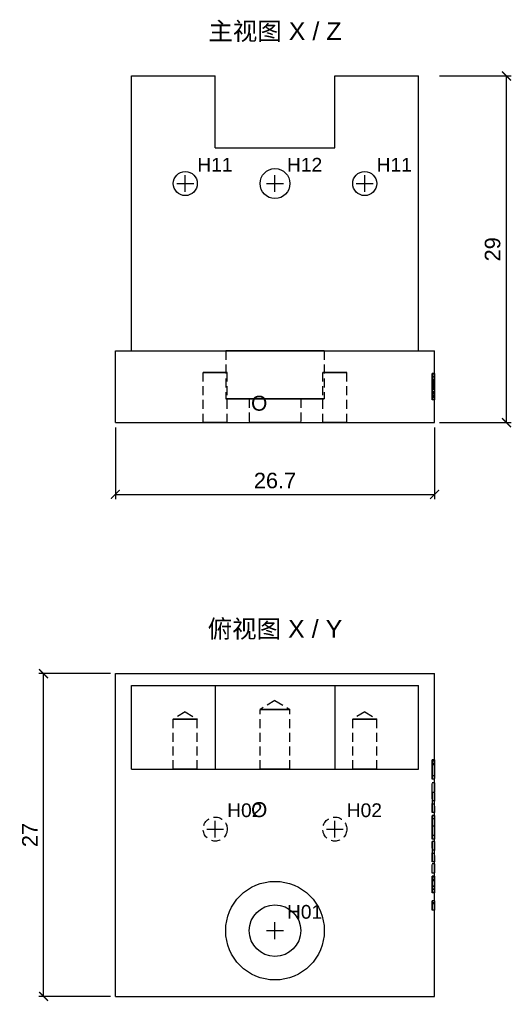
# Model space of a CAD drawing. Header units: millimetres. Extents: x 10 to 336, y 32 to 137.
# Drawn here: x 59.1 to 100.3, y 32.1 to 114.2 of the extents above; entities that cross this region are included whole.
import ezdxf
from ezdxf.enums import TextEntityAlignment as Align

# ---------------------------------------------------------------- set-up
doc = ezdxf.new("R2010")
doc.units = ezdxf.units.MM
doc.linetypes.add('WP_HIDDEN', pattern=[2.3, 1.5, -0.8])
for name, color, linetype, lineweight in [('ANNOTATIONS', 7, 'CONTINUOUS', 18), ('DIMENSIONS', 7, 'CONTINUOUS', 18), ('HIDDEN', 7, 'WP_HIDDEN', 13), ('VISIBLE', 7, 'CONTINUOUS', 25)]:
    doc.layers.add(name, color=color, linetype=linetype, lineweight=lineweight)
doc.styles.add('CJK', font='Arial Unicode.ttf')
doc.styles.add('OpenSansCondensed-Light', font='OpenSansCondensed-Light.ttf')
doc.dimstyles.new('EZDXF', dxfattribs={"dimtxt": 0.25, "dimasz": 0.175, "dimexe": 0.375, "dimexo": 0.125, "dimgap": 0.1, "dimtad": 1, "dimlfac": 100, "dimzin": 12, "dimdsep": 46, "dimtxsty": 'OpenSansCondensed-Light', "dimblk": 'ARCHTICK', "dimcen": 2.5, "dimazin": 3, "dimtfac": 0.5, "dimtmove": 2, "dimatfit": 3})

# ---------------------------------------------------------------- blocks, each defined once
blk = doc.blocks.new('_ARCHTICK')
at = {"color": 0, "linetype": 'BYBLOCK', "const_width": 0.15}
blk.add_lwpolyline([(-0.5, -0.5), (0.5, 0.5)], dxfattribs=at)

msp = doc.modelspace()

# ---------------------------------------------------------------- linework, layer by layer
at = {"layer": 'ANNOTATIONS'}
for p, q in [((73, 99.8), (73, 101.2)), ((80.5, 99.8), (80.5, 101.2)), ((88, 99.8), (88, 101.2)), ((72.3, 100.5), (73.7, 100.5)), ((79.8, 100.5), (81.2, 100.5)), ((87.3, 100.5), (88.7, 100.5)), ((75.5, 45.8), (75.5, 47.2)), ((85.5, 45.8), (85.5, 47.2)), ((74.8, 46.5), (76.2, 46.5)), ((84.8, 46.5), (86.2, 46.5)), ((80.5, 37.3), (80.5, 38.7)), ((79.8, 38), (81.2, 38))]:
    msp.add_line(p, q, dxfattribs=at)
at = {"layer": 'HIDDEN', "ltscale": 0.5}
for p, q in [((68.5, 86.5), (92.5, 86.5)), ((76.375, 86.5), (76.375, 82.5)), ((84.625, 86.5), (84.625, 82.5)), ((74.495, 80.5), (74.495, 84.7)), ((76.505, 80.5), (76.505, 84.7)), ((84.495, 80.5), (84.495, 84.7)), ((86.505, 80.5), (86.505, 84.7)), ((93.85, 84.6), (93.65, 84.6)), ((93.85, 84.57245), (93.65, 84.57245)), ((93.65, 84.57245), (93.65, 82.43771)), ((93.85, 84.56374), (93.65, 84.56374)), ((93.65, 82.43771), (93.65, 84.56374)), ((93.65, 84.56374), (93.65, 84.31285)), ((93.85, 84.35926), (93.65, 84.35926)), ((93.85, 84.35781), (93.65, 84.35781)), ((93.85, 84.31285), (93.65, 84.31285)), ((93.65, 82.43771), (93.65, 84.31285)), ((93.65, 84.31285), (93.65, 83.6704)), ((93.65, 82.43771), (93.65, 84.10112)), ((93.85, 84.10112), (93.65, 84.10112)), ((93.85, 84.03876), (93.65, 84.03876)), ((93.65, 83.78642), (93.65, 84.03876)), ((93.85, 84.02136), (93.65, 84.02136)), ((93.65, 83.97495), (93.65, 84.02136)), ((93.85, 83.97495), (93.65, 83.97495)), ((93.85, 83.96915), (93.65, 83.96915)), ((93.65, 83.96915), (93.65, 83.89954)), ((93.85, 83.89954), (93.65, 83.89954)), ((93.85, 83.78642), (93.65, 83.78642)), ((93.85, 82.43771), (93.85, 84.57245)), ((93.85, 84.56374), (93.85, 82.43771)), ((93.85, 84.56374), (93.85, 84.31285)), ((93.85, 82.43771), (93.85, 84.31285)), ((93.85, 83.6704), (93.85, 84.31285)), ((93.85, 84.10112), (93.85, 82.43771)), ((93.85, 84.03876), (93.85, 83.78642)), ((93.85, 84.02136), (93.85, 83.97495)), ((93.85, 83.89954), (93.85, 83.96915)), ((93.85, 83.6733), (93.65, 83.6733)), ((93.65, 83.44417), (93.65, 83.6733)), ((93.85, 83.6704), (93.65, 83.6704)), ((93.85, 83.58919), (93.65, 83.58919)), ((93.85, 83.56889), (93.65, 83.56889)), ((93.65, 83.52103), (93.65, 83.52248)), ((93.85, 83.52248), (93.65, 83.52248)), ((93.65, 83.52248), (93.65, 82.73355)), ((93.85, 83.52103), (93.65, 83.52103)), ((93.65, 83.27159), (93.65, 83.52103)), ((93.85, 83.47317), (93.65, 83.47317)), ((93.85, 83.44417), (93.65, 83.44417)), ((93.65, 83.41951), (93.65, 82.6886)), ((93.85, 83.41951), (93.65, 83.41951)), ((93.85, 83.3383), (93.65, 83.3383)), ((93.65, 83.07581), (93.65, 83.3383)), ((93.85, 83.27159), (93.65, 83.27159)), ((93.65, 82.87568), (93.65, 83.27159)), ((93.85, 83.07581), (93.65, 83.07581)), ((93.85, 83.03375), (93.65, 83.03375)), ((93.65, 82.99895), (93.65, 83.03375)), ((93.85, 82.99895), (93.65, 82.99895)), ((93.85, 83.6733), (93.85, 83.44417)), ((93.85, 83.52248), (93.85, 83.52103)), ((93.85, 82.73355), (93.85, 83.52248)), ((93.85, 83.52103), (93.85, 83.27159)), ((93.85, 82.6886), (93.85, 83.41951)), ((93.85, 83.07581), (93.85, 83.3383)), ((93.85, 83.27159), (93.85, 82.87568)), ((93.85, 83.03375), (93.85, 82.99895)), ((78.35, 82.5), (78.35, 80.5)), ((82.65, 82.5), (82.65, 80.5)), ((93.85, 82.87568), (93.65, 82.87568)), ((93.85, 82.73355), (93.65, 82.73355)), ((93.85, 82.6886), (93.65, 82.6886)), ((93.85, 82.65524), (93.65, 82.65524)), ((93.85, 82.61608), (93.65, 82.61608)), ((93.85, 82.43771), (93.65, 82.43771)), ((93.85, 82.40145), (93.65, 82.40145)), ((93.85, 82.4), (93.65, 82.4)), ((68.5, 58.5), (92.5, 58.5)), ((80.5, 57.25108), (79.25, 56.5)), ((80.5, 57.25108), (81.75, 56.5)), ((73, 56.30386), (71.995, 55.7)), ((73, 56.30386), (74.005, 55.7)), ((79.25, 51.5), (79.25, 56.5)), ((81.75, 51.5), (81.75, 56.5)), ((88, 56.30386), (86.995, 55.7)), ((88, 56.30386), (89.005, 55.7)), ((71.995, 51.5), (71.995, 55.7)), ((74.005, 51.5), (74.005, 55.7)), ((86.995, 51.5), (86.995, 55.7)), ((89.005, 51.5), (89.005, 55.7)), ((93.85, 52.27805), (93.65, 52.27805)), ((93.85, 52.17508), (93.65, 52.17508)), ((93.85, 51.98655), (93.65, 51.98655)), ((93.85, 51.89809), (93.65, 51.89809)), ((93.85, 51.87779), (93.65, 51.87779)), ((68.5, 51.5), (92.5, 51.5)), ((93.65, 51.48332), (93.65, 50.67264)), ((93.65, 50.95399), (93.65, 51.48332)), ((93.65, 50.67264), (93.65, 51.47027)), ((93.65, 51.44562), (93.65, 50.95399)), ((93.65, 50.95399), (93.65, 51.41371)), ((93.65, 51.37891), (93.65, 50.95399)), ((93.85, 50.95399), (93.65, 50.95399)), ((93.85, 50.67264), (93.85, 51.48332)), ((93.85, 51.48332), (93.85, 50.95399)), ((93.85, 51.47027), (93.85, 50.67264)), ((93.85, 50.95399), (93.85, 51.44562)), ((93.85, 51.41371), (93.85, 50.95399)), ((93.85, 50.95399), (93.85, 51.37891)), ((93.85, 50.67264), (93.65, 50.67264)), ((93.65, 49.56032), (93.65, 50.36229)), ((93.85, 50.36229), (93.65, 50.36229)), ((93.85, 50.36229), (93.85, 49.56032)), ((93.85, 49.57047), (93.65, 49.57047)), ((93.65, 49.57047), (93.65, 48.86711)), ((93.65, 47.8853), (93.65, 49.57047)), ((93.85, 49.56032), (93.65, 49.56032)), ((93.85, 49.57047), (93.85, 47.8853)), ((93.85, 48.86711), (93.85, 49.57047)), ((93.85, 48.86711), (93.65, 48.86711)), ((93.65, 48.86711), (93.65, 48.58576)), ((93.85, 48.58576), (93.65, 48.58576)), ((93.65, 48.58576), (93.65, 47.8853)), ((93.85, 48.58576), (93.85, 48.86711)), ((93.85, 47.8853), (93.85, 48.58576)), ((93.85, 47.8853), (93.65, 47.8853)), ((93.65, 46.72947), (93.65, 47.63006)), ((93.85, 47.63006), (93.65, 47.63006)), ((93.85, 47.59815), (93.65, 47.59815)), ((93.65, 47.59815), (93.65, 47.34436)), ((93.85, 47.35452), (93.65, 47.35452)), ((93.65, 47.35452), (93.65, 46.72947)), ((93.85, 47.34436), (93.65, 47.34436)), ((93.85, 47.63006), (93.85, 46.72947)), ((93.85, 47.34436), (93.85, 47.59815)), ((93.85, 46.72947), (93.85, 47.35452)), ((93.85, 46.72947), (93.65, 46.72947)), ((93.85, 45.95359), (93.65, 45.95359)), ((93.85, 45.66355), (93.65, 45.66355)), ((93.85, 45.44601), (93.65, 45.44601)), ((93.65, 45.44601), (93.65, 44.74265)), ((93.65, 43.76084), (93.65, 45.44601)), ((93.85, 45.44601), (93.85, 43.76084)), ((93.85, 44.74265), (93.85, 45.44601)), ((93.85, 44.74265), (93.65, 44.74265)), ((93.65, 44.74265), (93.65, 44.46131)), ((93.85, 44.46131), (93.65, 44.46131)), ((93.65, 44.46131), (93.65, 43.76084)), ((93.85, 44.46131), (93.85, 44.74265)), ((93.85, 43.76084), (93.85, 44.46131)), ((93.85, 43.76084), (93.65, 43.76084)), ((93.65, 42.79644), (93.65, 43.59842)), ((93.85, 43.59842), (93.65, 43.59842)), ((93.85, 43.59842), (93.85, 42.79644)), ((93.85, 42.79644), (93.65, 42.79644)), ((93.85, 42.5673), (93.65, 42.5673)), ((93.85, 42.46289), (93.65, 42.46289)), ((93.85, 42.29031), (93.65, 42.29031)), ((93.85, 42.19459), (93.65, 42.19459)), ((93.85, 42.16994), (93.65, 42.16994)), ((93.85, 41.71892), (93.65, 41.71892)), ((93.65, 41.68991), (93.65, 41.71892)), ((93.85, 41.68991), (93.65, 41.68991)), ((93.85, 41.46223), (93.65, 41.46223)), ((93.65, 41.46223), (93.65, 41.20119)), ((93.85, 41.43612), (93.65, 41.43612)), ((93.65, 41.17508), (93.65, 41.43612)), ((93.85, 41.20119), (93.65, 41.20119)), ((93.85, 41.17508), (93.65, 41.17508)), ((93.85, 41.71892), (93.85, 41.68991)), ((93.85, 41.20119), (93.85, 41.46223)), ((93.85, 41.43612), (93.85, 41.17508)), ((93.85, 40.50508), (93.65, 40.50508)), ((93.65, 40.50508), (93.65, 40.24403)), ((93.65, 40.33685), (93.65, 40.50508)), ((93.85, 40.33685), (93.65, 40.33685)), ((93.85, 40.24403), (93.65, 40.24403)), ((93.85, 40.50508), (93.85, 40.33685)), ((93.85, 40.24403), (93.85, 40.50508)), ((93.85, 39.72195), (93.65, 39.72195))]:
    msp.add_line(p, q, dxfattribs=at)
for points in [[(80.5, 86.5), (80.03815, 86.5), (79.5821, 86.5), (79.1376, 86.5), (78.71023, 86.5), (78.30537, 86.5), (77.9281, 86.5), (77.58318, 86.5), (77.27495, 86.5), (77.00726, 86.5), (76.7835, 86.5), (76.60648, 86.5), (76.47842, 86.5), (76.40094, 86.5), (76.375, 86.5)], [(76.375, 86.5), (76.47842, 86.5), (76.7835, 86.5), (77.27495, 86.5), (77.9281, 86.5), (78.71023, 86.5), (79.5821, 86.5), (80.5, 86.5), (81.4179, 86.5), (82.28977, 86.5), (83.0719, 86.5), (83.72505, 86.5), (84.2165, 86.5), (84.52158, 86.5), (84.625, 86.5)], [(84.625, 86.5), (84.59906, 86.5), (84.52158, 86.5), (84.39352, 86.5), (84.2165, 86.5), (83.99274, 86.5), (83.72505, 86.5), (83.41682, 86.5), (83.0719, 86.5), (82.69463, 86.5), (82.28977, 86.5), (81.8624, 86.5), (81.4179, 86.5), (80.96185, 86.5), (80.5, 86.5)], [(75.5, 84.7), (75.38748, 84.7), (75.27637, 84.7), (75.16807, 84.7), (75.06395, 84.7), (74.96531, 84.7), (74.87339, 84.7), (74.78936, 84.7), (74.71426, 84.7), (74.64904, 84.7), (74.59453, 84.7), (74.5514, 84.7), (74.5202, 84.7), (74.50132, 84.7), (74.495, 84.7)], [(74.495, 84.7), (74.5202, 84.7), (74.59453, 84.7), (74.71426, 84.7), (74.87339, 84.7), (75.06395, 84.7), (75.27637, 84.7), (75.5, 84.7), (75.72363, 84.7), (75.93605, 84.7), (76.12661, 84.7), (76.28574, 84.7), (76.40547, 84.7), (76.4798, 84.7), (76.505, 84.7)], [(76.505, 84.7), (76.49868, 84.7), (76.4798, 84.7), (76.4486, 84.7), (76.40547, 84.7), (76.35096, 84.7), (76.28574, 84.7), (76.21064, 84.7), (76.12661, 84.7), (76.03469, 84.7), (75.93605, 84.7), (75.83193, 84.7), (75.72363, 84.7), (75.61252, 84.7), (75.5, 84.7)], [(85.5, 84.7), (85.38748, 84.7), (85.27637, 84.7), (85.16807, 84.7), (85.06395, 84.7), (84.96531, 84.7), (84.87339, 84.7), (84.78936, 84.7), (84.71426, 84.7), (84.64904, 84.7), (84.59453, 84.7), (84.5514, 84.7), (84.5202, 84.7), (84.50132, 84.7), (84.495, 84.7)], [(84.495, 84.7), (84.5202, 84.7), (84.59453, 84.7), (84.71426, 84.7), (84.87339, 84.7), (85.06395, 84.7), (85.27637, 84.7), (85.5, 84.7), (85.72363, 84.7), (85.93605, 84.7), (86.12661, 84.7), (86.28574, 84.7), (86.40547, 84.7), (86.4798, 84.7), (86.505, 84.7)], [(86.505, 84.7), (86.49868, 84.7), (86.4798, 84.7), (86.4486, 84.7), (86.40547, 84.7), (86.35096, 84.7), (86.28574, 84.7), (86.21064, 84.7), (86.12661, 84.7), (86.03469, 84.7), (85.93605, 84.7), (85.83193, 84.7), (85.72363, 84.7), (85.61252, 84.7), (85.5, 84.7)], [(93.65, 84.6), (93.65, 84.58133), (93.65, 84.52531)], [(93.65, 84.46948), (93.65, 84.52658), (93.65, 84.56737), (93.65, 84.59184), (93.65, 84.6)], [(93.85, 84.6), (93.85, 84.59209), (93.85, 84.56796), (93.85, 84.52716), (93.85, 84.46948)], [(93.85, 84.52531), (93.85, 84.58153), (93.85, 84.6)], [(93.65, 84.57245), (93.65, 84.55377), (93.65, 84.49776)], [(93.65, 84.42815), (93.65, 84.49128), (93.65, 84.53637), (93.65, 84.56343), (93.65, 84.57245)], [(93.65, 84.2882), (93.65, 84.57245)], [(93.65, 84.56374), (93.65, 84.54761), (93.65, 84.49921)], [(93.65, 84.52531), (93.65, 84.43594), (93.65, 84.31721)], [(93.65, 84.49921), (93.65, 84.41727), (93.65, 84.30053)], [(93.65, 84.49776), (93.65, 84.40948), (93.65, 84.294)], [(93.65, 84.06994), (93.65, 84.19579), (93.65, 84.30433), (93.65, 84.39556), (93.65, 84.46948)], [(93.65, 84.02136), (93.65, 84.14522), (93.65, 84.2543), (93.65, 84.34861), (93.65, 84.42815)], [(93.65, 84.35926), (93.65, 84.34458), (93.65, 84.30053)], [(93.65, 84.30343), (93.65, 84.3453), (93.65, 84.35926)], [(93.65, 84.35781), (93.65, 84.35183), (93.65, 84.33388), (93.65, 84.30397), (93.65, 84.2621)], [(93.65, 84.26355), (93.65, 84.30479), (93.65, 84.33425), (93.65, 84.35192), (93.65, 84.35781)], [(93.65, 84.31721), (93.65, 84.24542), (93.65, 84.16348), (93.65, 84.07139), (93.65, 83.96915)], [(93.65, 84.28312), (93.65, 84.30542), (93.65, 84.31285)], [(93.65, 84.15478), (93.65, 84.23835), (93.65, 84.30343)], [(93.65, 84.30053), (93.65, 84.01991)], [(93.65, 84.30053), (93.65, 84.23255), (93.65, 84.14608)], [(93.65, 84.294), (93.65, 84.01991)], [(93.65, 84.03876), (93.65, 84.1526), (93.65, 84.2882)], [(93.65, 84.17291), (93.65, 84.24071), (93.65, 84.28312)], [(93.65, 84.02571), (93.65, 84.15695), (93.65, 84.26355)], [(93.65, 84.2621), (93.65, 84.20826), (93.65, 84.14245), (93.65, 84.06468), (93.65, 83.97495)], [(93.65, 83.98655), (93.65, 84.08607), (93.65, 84.17291)], [(93.65, 83.89954), (93.65, 84.04456), (93.65, 84.15478)], [(93.65, 84.14608), (93.65, 83.93579)], [(93.65, 84.10112), (93.65, 83.92129)], [(93.65, 83.49057), (93.65, 83.79059), (93.65, 84.06994)], [(93.65, 83.75742), (93.65, 83.80681), (93.65, 83.868), (93.65, 83.94096), (93.65, 84.02571)], [(93.65, 84.01991), (93.65, 83.76322)], [(93.65, 84.01991), (93.65, 83.8883), (93.65, 83.76902)], [(93.65, 83.80092), (93.65, 83.88431), (93.65, 83.98655)], [(93.65, 83.93579), (93.65, 83.73022), (93.65, 83.50798)], [(93.65, 83.92129), (93.65, 83.84262), (93.65, 83.78642)], [(93.65, 83.69506), (93.65, 83.73748), (93.65, 83.80092)], [(93.85, 84.57245), (93.85, 84.56363), (93.85, 84.53679), (93.85, 84.4916), (93.85, 84.42815)], [(93.85, 84.49776), (93.85, 84.55383), (93.85, 84.57245)], [(93.85, 84.57245), (93.85, 84.2882)], [(93.85, 84.49921), (93.85, 84.54807), (93.85, 84.56374)], [(93.85, 84.31721), (93.85, 84.43646), (93.85, 84.52531)], [(93.85, 84.30053), (93.85, 84.41731), (93.85, 84.49921)], [(93.85, 84.294), (93.85, 84.40968), (93.85, 84.49776)], [(93.85, 84.46948), (93.85, 84.39521), (93.85, 84.30335), (93.85, 84.19458), (93.85, 84.06994)], [(93.85, 84.42815), (93.85, 84.34771), (93.85, 84.2525), (93.85, 84.14335), (93.85, 84.02136)], [(93.85, 84.35926), (93.85, 84.34537), (93.85, 84.30343)], [(93.85, 84.30053), (93.85, 84.34476), (93.85, 84.35926)], [(93.85, 84.35781), (93.85, 84.35198), (93.85, 84.33436), (93.85, 84.30487), (93.85, 84.26355)], [(93.85, 84.2621), (93.85, 84.30402), (93.85, 84.33397), (93.85, 84.35188), (93.85, 84.35781)], [(93.85, 83.96915), (93.85, 84.16196), (93.85, 84.31721)], [(93.85, 84.31285), (93.85, 84.30571), (93.85, 84.28312)], [(93.85, 84.30343), (93.85, 84.23859), (93.85, 84.15478)], [(93.85, 84.01991), (93.85, 84.30053)], [(93.85, 84.14608), (93.85, 84.23279), (93.85, 84.30053)], [(93.85, 84.01991), (93.85, 84.294)], [(93.85, 84.2882), (93.85, 84.15208), (93.85, 84.03876)], [(93.85, 84.28312), (93.85, 84.24072), (93.85, 84.17291)], [(93.85, 84.26355), (93.85, 84.15683), (93.85, 84.02571)], [(93.85, 83.97495), (93.85, 84.06353), (93.85, 84.14128), (93.85, 84.20761), (93.85, 84.2621)], [(93.85, 84.17291), (93.85, 84.08598), (93.85, 83.98655)], [(93.85, 84.15478), (93.85, 84.04367), (93.85, 83.89954)], [(93.85, 83.93579), (93.85, 84.14608)], [(93.85, 83.92129), (93.85, 84.10112)], [(93.85, 84.06994), (93.85, 83.78983), (93.85, 83.49057)], [(93.85, 84.02571), (93.85, 83.9416), (93.85, 83.86845), (93.85, 83.80693), (93.85, 83.75742)], [(93.85, 83.76322), (93.85, 84.01991)], [(93.85, 83.76902), (93.85, 83.88834), (93.85, 84.01991)], [(93.85, 83.98655), (93.85, 83.88449), (93.85, 83.80092)], [(93.85, 83.50798), (93.85, 83.72954), (93.85, 83.93579)], [(93.85, 83.78642), (93.85, 83.84307), (93.85, 83.92129)], [(93.85, 83.80092), (93.85, 83.73737), (93.85, 83.69506)], [(93.65, 83.76902), (93.65, 83.6675), (93.65, 83.58919)], [(93.65, 83.76322), (93.65, 83.65445), (93.65, 83.56889)], [(93.65, 83.6704), (93.65, 83.67584), (93.65, 83.69216), (93.65, 83.71935), (93.65, 83.75742)], [(93.65, 83.6704), (93.65, 83.67657), (93.65, 83.69506)], [(93.65, 83.6733), (93.65, 83.6704)], [(93.65, 83.58919), (93.65, 83.56159), (93.65, 83.5223), (93.65, 83.47131), (93.65, 83.40864)], [(93.65, 83.56889), (93.65, 83.49239), (93.65, 83.37601)], [(93.65, 83.50798), (93.65, 83.37165), (93.65, 83.24693), (93.65, 83.13382), (93.65, 83.0323)], [(93.65, 82.92353), (93.65, 83.19219), (93.65, 83.49057)], [(93.65, 83.47317), (93.65, 83.46592), (93.65, 83.44417)], [(93.65, 83.35643), (93.65, 83.4075), (93.65, 83.44398), (93.65, 83.46587), (93.65, 83.47317)], [(93.65, 83.38398), (93.65, 83.41063), (93.65, 83.41951)], [(93.65, 83.40864), (93.65, 83.25437), (93.65, 83.06566)], [(93.65, 83.26071), (93.65, 83.3354), (93.65, 83.38398)], [(93.65, 83.37601), (93.65, 83.22736), (93.65, 83.05405)], [(93.65, 83.05985), (93.65, 83.22391), (93.65, 83.35643)], [(93.65, 83.05405), (93.65, 83.16518), (93.65, 83.26071)], [(93.65, 83.06566), (93.65, 82.93174), (93.65, 82.80842), (93.65, 82.69571), (93.65, 82.59361)], [(93.65, 82.7437), (93.65, 82.88655), (93.65, 83.05985)], [(93.65, 83.05405), (93.65, 82.90994), (93.65, 82.77633)], [(93.65, 82.87495), (93.65, 82.95852), (93.65, 83.05405)], [(93.65, 83.03375), (93.65, 82.93056), (93.65, 82.84286), (93.65, 82.77067), (93.65, 82.71397)], [(93.65, 83.0323), (93.65, 82.94275), (93.65, 82.86552), (93.65, 82.80063), (93.65, 82.74806)], [(93.65, 82.56678), (93.65, 82.65633), (93.65, 82.75821), (93.65, 82.87241), (93.65, 82.99895)], [(93.85, 83.58919), (93.85, 83.6672), (93.85, 83.76902)], [(93.85, 83.56889), (93.85, 83.6541), (93.85, 83.76322)], [(93.85, 83.75742), (93.85, 83.71933), (93.85, 83.69211), (93.85, 83.67581), (93.85, 83.6704)], [(93.85, 83.69506), (93.85, 83.67641), (93.85, 83.6704)], [(93.85, 83.6704), (93.85, 83.6733)], [(93.85, 83.40864), (93.85, 83.47151), (93.85, 83.52261), (93.85, 83.56182), (93.85, 83.58919)], [(93.85, 83.37601), (93.85, 83.43952), (93.85, 83.49286), (93.85, 83.53596), (93.85, 83.56889)], [(93.85, 83.0323), (93.85, 83.1359), (93.85, 83.25025), (93.85, 83.50798)], [(93.85, 83.49057), (93.85, 83.19395), (93.85, 82.92353)], [(93.85, 83.47317), (93.85, 83.46596), (93.85, 83.44413), (93.85, 83.40758), (93.85, 83.35643)], [(93.85, 83.44417), (93.85, 83.46587), (93.85, 83.47317)], [(93.85, 83.41951), (93.85, 83.41086), (93.85, 83.38398)], [(93.85, 83.06566), (93.85, 83.2534), (93.85, 83.40864)], [(93.85, 83.38398), (93.85, 83.33544), (93.85, 83.26071)], [(93.85, 83.05405), (93.85, 83.22699), (93.85, 83.37601)], [(93.85, 83.35643), (93.85, 83.22358), (93.85, 83.05985)], [(93.85, 83.26071), (93.85, 83.16504), (93.85, 83.05405)], [(93.85, 82.59361), (93.85, 82.69513), (93.85, 82.80831), (93.85, 83.06566)], [(93.85, 83.05985), (93.85, 82.88677), (93.85, 82.7437)], [(93.85, 82.77633), (93.85, 82.91006), (93.85, 83.05405)], [(93.85, 83.05405), (93.85, 82.95863), (93.85, 82.87495)], [(93.85, 82.71397), (93.85, 82.77183), (93.85, 82.84499), (93.85, 82.93262), (93.85, 83.03375)], [(93.85, 82.74806), (93.85, 82.80061), (93.85, 82.86568), (93.85, 82.94305), (93.85, 83.0323)], [(93.85, 82.99895), (93.85, 82.87349), (93.85, 82.759), (93.85, 82.65652), (93.85, 82.56678)], [(80.5, 82.5), (80.03815, 82.5), (79.5821, 82.5), (79.1376, 82.5), (78.71023, 82.5), (78.30537, 82.5), (77.9281, 82.5), (77.58318, 82.5), (77.27495, 82.5), (77.00726, 82.5), (76.7835, 82.5), (76.60648, 82.5), (76.47842, 82.5), (76.40094, 82.5), (76.375, 82.5)], [(76.375, 82.5), (76.47842, 82.5), (76.7835, 82.5), (77.27495, 82.5), (77.9281, 82.5), (78.71023, 82.5), (79.5821, 82.5), (80.5, 82.5), (81.4179, 82.5), (82.28977, 82.5), (83.0719, 82.5), (83.72505, 82.5), (84.2165, 82.5), (84.52158, 82.5), (84.625, 82.5)], [(80.5, 82.5), (80.25928, 82.5), (80.02158, 82.5), (79.7899, 82.5), (79.56715, 82.5), (79.35613, 82.5), (79.1595, 82.5), (78.97972, 82.5), (78.81906, 82.5), (78.67954, 82.5), (78.56292, 82.5), (78.47065, 82.5), (78.4039, 82.5), (78.36352, 82.5), (78.35, 82.5)], [(78.35, 82.5), (78.4039, 82.5), (78.56292, 82.5), (78.81906, 82.5), (79.1595, 82.5), (79.56715, 82.5), (80.02158, 82.5), (80.5, 82.5), (80.97842, 82.5), (81.43285, 82.5), (81.8405, 82.5), (82.18094, 82.5), (82.43708, 82.5), (82.5961, 82.5), (82.65, 82.5)], [(84.625, 82.5), (84.59906, 82.5), (84.52158, 82.5), (84.39352, 82.5), (84.2165, 82.5), (83.99274, 82.5), (83.72505, 82.5), (83.41682, 82.5), (83.0719, 82.5), (82.69463, 82.5), (82.28977, 82.5), (81.8624, 82.5), (81.4179, 82.5), (80.96185, 82.5), (80.5, 82.5)], [(82.65, 82.5), (82.63648, 82.5), (82.5961, 82.5), (82.52935, 82.5), (82.43708, 82.5), (82.32046, 82.5), (82.18094, 82.5), (82.02028, 82.5), (81.8405, 82.5), (81.64387, 82.5), (81.43285, 82.5), (81.2101, 82.5), (80.97842, 82.5), (80.74072, 82.5), (80.5, 82.5)], [(93.65, 82.5356), (93.65, 82.61015), (93.65, 82.69965), (93.65, 82.80412), (93.65, 82.92353)], [(93.65, 82.72558), (93.65, 82.87568)], [(93.65, 82.75676), (93.65, 82.80661), (93.65, 82.87495)], [(93.65, 82.77633), (93.65, 82.66267), (93.65, 82.57838)], [(93.65, 82.69875), (93.65, 82.72195), (93.65, 82.75676)], [(93.65, 82.74806), (93.65, 82.70745), (93.65, 82.67844), (93.65, 82.66104), (93.65, 82.65524)], [(93.65, 82.61608), (93.65, 82.62406), (93.65, 82.64799), (93.65, 82.68787), (93.65, 82.7437)], [(93.65, 82.73355), (93.65, 82.65601), (93.65, 82.58871), (93.65, 82.53165), (93.65, 82.48484)], [(93.65, 82.65524), (93.65, 82.67282), (93.65, 82.72558)], [(93.65, 82.71397), (93.65, 82.67115), (93.65, 82.64056), (93.65, 82.6222), (93.65, 82.61608)], [(93.65, 82.6886), (93.65, 82.69875)], [(93.65, 82.59361), (93.65, 82.5089), (93.65, 82.4484), (93.65, 82.4121), (93.65, 82.4)], [(93.65, 82.57838), (93.65, 82.51729), (93.65, 82.47324)], [(93.65, 82.4), (93.65, 82.41042), (93.65, 82.44169), (93.65, 82.49381), (93.65, 82.56678)], [(93.65, 82.40145), (93.65, 82.40983), (93.65, 82.43499), (93.65, 82.47691), (93.65, 82.5356)], [(93.65, 82.48484), (93.65, 82.44836), (93.65, 82.4223), (93.65, 82.40666), (93.65, 82.40145)], [(93.65, 82.47324), (93.65, 82.44659), (93.65, 82.43771)], [(93.85, 82.92353), (93.85, 82.80431), (93.85, 82.6995), (93.85, 82.60982), (93.85, 82.5356)], [(93.85, 82.87568), (93.85, 82.72558)], [(93.85, 82.87495), (93.85, 82.80666), (93.85, 82.75676)], [(93.85, 82.57838), (93.85, 82.663), (93.85, 82.77633)], [(93.85, 82.75676), (93.85, 82.7219), (93.85, 82.69875)], [(93.85, 82.65524), (93.85, 82.66103), (93.85, 82.67843), (93.85, 82.70747), (93.85, 82.74806)], [(93.85, 82.7437), (93.85, 82.68793), (93.85, 82.64795), (93.85, 82.62401), (93.85, 82.61608)], [(93.85, 82.48484), (93.85, 82.53208), (93.85, 82.58945), (93.85, 82.73355)], [(93.85, 82.72558), (93.85, 82.67285), (93.85, 82.65524)], [(93.85, 82.61608), (93.85, 82.62216), (93.85, 82.64049), (93.85, 82.67113), (93.85, 82.71397)], [(93.85, 82.69875), (93.85, 82.6886)], [(93.85, 82.4), (93.85, 82.41175), (93.85, 82.44776), (93.85, 82.50851), (93.85, 82.59361)], [(93.85, 82.47324), (93.85, 82.51711), (93.85, 82.57838)], [(93.85, 82.56678), (93.85, 82.49343), (93.85, 82.44115), (93.85, 82.41015), (93.85, 82.4)], [(93.85, 82.5356), (93.85, 82.4766), (93.85, 82.43462), (93.85, 82.40967), (93.85, 82.40145)], [(93.85, 82.40145), (93.85, 82.40667), (93.85, 82.42233), (93.85, 82.44841), (93.85, 82.48484)], [(93.85, 82.43771), (93.85, 82.44643), (93.85, 82.47324)], [(75.5, 80.5), (75.38748, 80.5), (75.27637, 80.5), (75.16807, 80.5), (75.06395, 80.5), (74.96531, 80.5), (74.87339, 80.5), (74.78936, 80.5), (74.71426, 80.5), (74.64904, 80.5), (74.59453, 80.5), (74.5514, 80.5), (74.5202, 80.5), (74.50132, 80.5), (74.495, 80.5)], [(74.495, 80.5), (74.5202, 80.5), (74.59453, 80.5), (74.71426, 80.5), (74.87339, 80.5), (75.06395, 80.5), (75.27637, 80.5), (75.5, 80.5), (75.72363, 80.5), (75.93605, 80.5), (76.12661, 80.5), (76.28574, 80.5), (76.40547, 80.5), (76.4798, 80.5), (76.505, 80.5)], [(76.505, 80.5), (76.49868, 80.5), (76.4798, 80.5), (76.4486, 80.5), (76.40547, 80.5), (76.35096, 80.5), (76.28574, 80.5), (76.21064, 80.5), (76.12661, 80.5), (76.03469, 80.5), (75.93605, 80.5), (75.83193, 80.5), (75.72363, 80.5), (75.61252, 80.5), (75.5, 80.5)], [(80.5, 80.5), (80.25928, 80.5), (80.02158, 80.5), (79.7899, 80.5), (79.56715, 80.5), (79.35613, 80.5), (79.1595, 80.5), (78.97972, 80.5), (78.81906, 80.5), (78.67954, 80.5), (78.56292, 80.5), (78.47065, 80.5), (78.4039, 80.5), (78.36352, 80.5), (78.35, 80.5)], [(78.35, 80.5), (78.4039, 80.5), (78.56292, 80.5), (78.81906, 80.5), (79.1595, 80.5), (79.56715, 80.5), (80.02158, 80.5), (80.5, 80.5), (80.97842, 80.5), (81.43285, 80.5), (81.8405, 80.5), (82.18094, 80.5), (82.43708, 80.5), (82.5961, 80.5), (82.65, 80.5)], [(82.65, 80.5), (82.63648, 80.5), (82.5961, 80.5), (82.52935, 80.5), (82.43708, 80.5), (82.32046, 80.5), (82.18094, 80.5), (82.02028, 80.5), (81.8405, 80.5), (81.64387, 80.5), (81.43285, 80.5), (81.2101, 80.5), (80.97842, 80.5), (80.74072, 80.5), (80.5, 80.5)], [(85.5, 80.5), (85.38748, 80.5), (85.27637, 80.5), (85.16807, 80.5), (85.06395, 80.5), (84.96531, 80.5), (84.87339, 80.5), (84.78936, 80.5), (84.71426, 80.5), (84.64904, 80.5), (84.59453, 80.5), (84.5514, 80.5), (84.5202, 80.5), (84.50132, 80.5), (84.495, 80.5)], [(84.495, 80.5), (84.5202, 80.5), (84.59453, 80.5), (84.71426, 80.5), (84.87339, 80.5), (85.06395, 80.5), (85.27637, 80.5), (85.5, 80.5), (85.72363, 80.5), (85.93605, 80.5), (86.12661, 80.5), (86.28574, 80.5), (86.40547, 80.5), (86.4798, 80.5), (86.505, 80.5)], [(86.505, 80.5), (86.49868, 80.5), (86.4798, 80.5), (86.4486, 80.5), (86.40547, 80.5), (86.35096, 80.5), (86.28574, 80.5), (86.21064, 80.5), (86.12661, 80.5), (86.03469, 80.5), (85.93605, 80.5), (85.83193, 80.5), (85.72363, 80.5), (85.61252, 80.5), (85.5, 80.5)], [(81.75, 56.5), (81.71866, 56.5), (81.62621, 56.5), (81.47729, 56.5), (81.27936, 56.5), (81.04235, 56.5), (80.77815, 56.5), (80.5, 56.5), (80.22185, 56.5), (79.95765, 56.5), (79.72064, 56.5), (79.52271, 56.5), (79.37379, 56.5), (79.28134, 56.5), (79.25, 56.5)], [(79.25, 56.5), (79.25786, 56.5), (79.28134, 56.5), (79.32015, 56.5), (79.37379, 56.5), (79.44159, 56.5), (79.52271, 56.5), (79.61612, 56.5), (79.72064, 56.5), (79.83496, 56.5), (79.95765, 56.5), (80.08715, 56.5), (80.22185, 56.5), (80.36004, 56.5), (80.5, 56.5)], [(80.5, 56.5), (80.63996, 56.5), (80.77815, 56.5), (80.91285, 56.5), (81.04235, 56.5), (81.16504, 56.5), (81.27936, 56.5), (81.38388, 56.5), (81.47729, 56.5), (81.55841, 56.5), (81.62621, 56.5), (81.67985, 56.5), (81.71866, 56.5), (81.74214, 56.5), (81.75, 56.5)], [(74.005, 55.7), (73.9798, 55.7), (73.90547, 55.7), (73.78574, 55.7), (73.62661, 55.7), (73.43605, 55.7), (73.22363, 55.7), (73, 55.7), (72.77637, 55.7), (72.56395, 55.7), (72.37339, 55.7), (72.21426, 55.7), (72.09453, 55.7), (72.0202, 55.7), (71.995, 55.7)], [(71.995, 55.7), (72.00132, 55.7), (72.0202, 55.7), (72.0514, 55.7), (72.09453, 55.7), (72.14904, 55.7), (72.21426, 55.7), (72.28936, 55.7), (72.37339, 55.7), (72.46531, 55.7), (72.56395, 55.7), (72.66807, 55.7), (72.77637, 55.7), (72.88748, 55.7), (73, 55.7)], [(73, 55.7), (73.11252, 55.7), (73.22363, 55.7), (73.33193, 55.7), (73.43605, 55.7), (73.53469, 55.7), (73.62661, 55.7), (73.71064, 55.7), (73.78574, 55.7), (73.85096, 55.7), (73.90547, 55.7), (73.9486, 55.7), (73.9798, 55.7), (73.99868, 55.7), (74.005, 55.7)], [(89.005, 55.7), (88.9798, 55.7), (88.90547, 55.7), (88.78574, 55.7), (88.62661, 55.7), (88.43605, 55.7), (88.22363, 55.7), (88, 55.7), (87.77637, 55.7), (87.56395, 55.7), (87.37339, 55.7), (87.21426, 55.7), (87.09453, 55.7), (87.0202, 55.7), (86.995, 55.7)], [(86.995, 55.7), (87.00132, 55.7), (87.0202, 55.7), (87.0514, 55.7), (87.09453, 55.7), (87.14904, 55.7), (87.21426, 55.7), (87.28936, 55.7), (87.37339, 55.7), (87.46531, 55.7), (87.56395, 55.7), (87.66807, 55.7), (87.77637, 55.7), (87.88748, 55.7), (88, 55.7)], [(88, 55.7), (88.11252, 55.7), (88.22363, 55.7), (88.33193, 55.7), (88.43605, 55.7), (88.53469, 55.7), (88.62661, 55.7), (88.71064, 55.7), (88.78574, 55.7), (88.85096, 55.7), (88.90547, 55.7), (88.9486, 55.7), (88.9798, 55.7), (88.99868, 55.7), (89.005, 55.7)], [(93.65, 52.27805), (93.65, 52.26228), (93.65, 52.21496)], [(93.65, 52.17436), (93.65, 52.21972), (93.65, 52.25213), (93.65, 52.27157), (93.65, 52.27805)], [(93.65, 52.21496), (93.65, 52.14445), (93.65, 52.05906)], [(93.65, 52.17508), (93.65, 52.15659), (93.65, 52.10112)], [(93.65, 52.09169), (93.65, 52.12818), (93.65, 52.15424), (93.65, 52.16987), (93.65, 52.17508)], [(93.65, 51.87779), (93.65, 51.96865), (93.65, 52.04837), (93.65, 52.11694), (93.65, 52.17436)], [(93.65, 52.10112), (93.65, 52.00831), (93.65, 51.87779)], [(93.65, 51.86111), (93.65, 51.99235), (93.65, 52.09169)], [(93.65, 52.05906), (93.65, 51.95447), (93.65, 51.8263)], [(93.65, 51.9445), (93.65, 51.97604), (93.65, 51.98655)], [(93.65, 51.98655), (93.65, 51.97132), (93.65, 51.92564)], [(93.65, 51.83718), (93.65, 51.89664), (93.65, 51.9445)], [(93.65, 51.92564), (93.65, 51.85295), (93.65, 51.75669)], [(93.65, 51.8437), (93.65, 51.88449), (93.65, 51.89809)], [(93.65, 51.89809), (93.65, 51.8854), (93.65, 51.84733)], [(93.65, 51.47027), (93.65, 51.58606), (93.65, 51.6898), (93.65, 51.78148), (93.65, 51.86111)], [(93.65, 51.84733), (93.65, 51.7857), (93.65, 51.70231)], [(93.65, 51.682), (93.65, 51.77609), (93.65, 51.8437)], [(93.65, 51.67475), (93.65, 51.76394), (93.65, 51.83718)], [(93.65, 51.8263), (93.65, 51.67058), (93.65, 51.48332)], [(93.65, 51.75669), (93.65, 51.69673), (93.65, 51.6249), (93.65, 51.5412), (93.65, 51.44562)], [(93.85, 52.27805), (93.85, 52.27163), (93.85, 52.25224), (93.85, 52.2198), (93.85, 52.17436)], [(93.85, 52.21496), (93.85, 52.2623), (93.85, 52.27805)], [(93.85, 52.05906), (93.85, 52.1447), (93.85, 52.21496)], [(93.85, 52.17508), (93.85, 52.16985), (93.85, 52.15417), (93.85, 52.12808), (93.85, 52.09169)], [(93.85, 52.10112), (93.85, 52.15657), (93.85, 52.17508)], [(93.85, 52.17436), (93.85, 52.11657), (93.85, 52.04764), (93.85, 51.96789), (93.85, 51.87779)], [(93.85, 51.87779), (93.85, 52.0079), (93.85, 52.10112)], [(93.85, 52.09169), (93.85, 51.99231), (93.85, 51.86111)], [(93.85, 51.8263), (93.85, 51.95406), (93.85, 52.05906)], [(93.85, 51.98655), (93.85, 51.97606), (93.85, 51.9445)], [(93.85, 51.92564), (93.85, 51.97136), (93.85, 51.98655)], [(93.85, 51.9445), (93.85, 51.89669), (93.85, 51.83718)], [(93.85, 51.75669), (93.85, 51.85289), (93.85, 51.92564)], [(93.85, 51.89809), (93.85, 51.88455), (93.85, 51.8437)], [(93.85, 51.84733), (93.85, 51.88543), (93.85, 51.89809)], [(93.85, 51.86111), (93.85, 51.77972), (93.85, 51.68697), (93.85, 51.47027)], [(93.85, 51.70231), (93.85, 51.78567), (93.85, 51.84733)], [(93.85, 51.8437), (93.85, 51.77593), (93.85, 51.682)], [(93.85, 51.83718), (93.85, 51.76379), (93.85, 51.67475)], [(93.85, 51.48332), (93.85, 51.66902), (93.85, 51.8263)], [(93.85, 51.44562), (93.85, 51.53939), (93.85, 51.6229), (93.85, 51.69552), (93.85, 51.75669)], [(74.005, 51.5), (73.9798, 51.5), (73.90547, 51.5), (73.78574, 51.5), (73.62661, 51.5), (73.43605, 51.5), (73.22363, 51.5), (73, 51.5), (72.77637, 51.5), (72.56395, 51.5), (72.37339, 51.5), (72.21426, 51.5), (72.09453, 51.5), (72.0202, 51.5), (71.995, 51.5)], [(71.995, 51.5), (72.00132, 51.5), (72.0202, 51.5), (72.0514, 51.5), (72.09453, 51.5), (72.14904, 51.5), (72.21426, 51.5), (72.28936, 51.5), (72.37339, 51.5), (72.46531, 51.5), (72.56395, 51.5), (72.66807, 51.5), (72.77637, 51.5), (72.88748, 51.5), (73, 51.5)], [(73, 51.5), (73.11252, 51.5), (73.22363, 51.5), (73.33193, 51.5), (73.43605, 51.5), (73.53469, 51.5), (73.62661, 51.5), (73.71064, 51.5), (73.78574, 51.5), (73.85096, 51.5), (73.90547, 51.5), (73.9486, 51.5), (73.9798, 51.5), (73.99868, 51.5), (74.005, 51.5)], [(81.75, 51.5), (81.71866, 51.5), (81.62621, 51.5), (81.47729, 51.5), (81.27936, 51.5), (81.04235, 51.5), (80.77815, 51.5), (80.5, 51.5), (80.22185, 51.5), (79.95765, 51.5), (79.72064, 51.5), (79.52271, 51.5), (79.37379, 51.5), (79.28134, 51.5), (79.25, 51.5)], [(79.25, 51.5), (79.25786, 51.5), (79.28134, 51.5), (79.32015, 51.5), (79.37379, 51.5), (79.44159, 51.5), (79.52271, 51.5), (79.61612, 51.5), (79.72064, 51.5), (79.83496, 51.5), (79.95765, 51.5), (80.08715, 51.5), (80.22185, 51.5), (80.36004, 51.5), (80.5, 51.5)], [(80.5, 51.5), (80.63996, 51.5), (80.77815, 51.5), (80.91285, 51.5), (81.04235, 51.5), (81.16504, 51.5), (81.27936, 51.5), (81.38388, 51.5), (81.47729, 51.5), (81.55841, 51.5), (81.62621, 51.5), (81.67985, 51.5), (81.71866, 51.5), (81.74214, 51.5), (81.75, 51.5)], [(89.005, 51.5), (88.9798, 51.5), (88.90547, 51.5), (88.78574, 51.5), (88.62661, 51.5), (88.43605, 51.5), (88.22363, 51.5), (88, 51.5), (87.77637, 51.5), (87.56395, 51.5), (87.37339, 51.5), (87.21426, 51.5), (87.09453, 51.5), (87.0202, 51.5), (86.995, 51.5)], [(86.995, 51.5), (87.00132, 51.5), (87.0202, 51.5), (87.0514, 51.5), (87.09453, 51.5), (87.14904, 51.5), (87.21426, 51.5), (87.28936, 51.5), (87.37339, 51.5), (87.46531, 51.5), (87.56395, 51.5), (87.66807, 51.5), (87.77637, 51.5), (87.88748, 51.5), (88, 51.5)], [(88, 51.5), (88.11252, 51.5), (88.22363, 51.5), (88.33193, 51.5), (88.43605, 51.5), (88.53469, 51.5), (88.62661, 51.5), (88.71064, 51.5), (88.78574, 51.5), (88.85096, 51.5), (88.90547, 51.5), (88.9486, 51.5), (88.9798, 51.5), (88.99868, 51.5), (89.005, 51.5)], [(93.65, 51.70231), (93.65, 51.64675), (93.65, 51.57432), (93.65, 51.48504), (93.65, 51.37891)], [(93.65, 51.41371), (93.65, 51.50063), (93.65, 51.57432), (93.65, 51.63478), (93.65, 51.682)], [(93.65, 51.48332), (93.65, 51.54641), (93.65, 51.59934), (93.65, 51.64212), (93.65, 51.67475)], [(93.85, 51.37891), (93.85, 51.48209), (93.85, 51.5712), (93.85, 51.64499), (93.85, 51.70231)], [(93.85, 51.682), (93.85, 51.63379), (93.85, 51.57259), (93.85, 51.499), (93.85, 51.41371)], [(93.85, 51.67475), (93.85, 51.64173), (93.85, 51.59863), (93.85, 51.48332)], [(93.65, 47.63006), (93.65, 47.20224)], [(93.65, 47.43718), (93.65, 47.53036), (93.65, 47.59815)], [(93.65, 47.14496), (93.65, 47.2331), (93.65, 47.31119), (93.65, 47.37921), (93.65, 47.43718)], [(93.65, 47.09057), (93.65, 47.17233), (93.65, 47.24357), (93.65, 47.3043), (93.65, 47.35452)], [(93.65, 47.34436), (93.65, 47.29071), (93.65, 47.22544)], [(93.65, 47.22544), (93.65, 47.13916), (93.65, 47.02241)], [(93.65, 47.20224), (93.65, 46.74977)], [(93.65, 46.72802), (93.65, 46.94754), (93.65, 47.14496)], [(93.65, 46.73382), (93.65, 47.09057)], [(93.65, 47.02241), (93.65, 46.88319), (93.65, 46.72947)], [(93.85, 47.20224), (93.85, 47.63006)], [(93.85, 47.59815), (93.85, 47.53106), (93.85, 47.43718)], [(93.85, 47.43718), (93.85, 47.31046), (93.85, 47.14496)], [(93.85, 47.35452), (93.85, 47.30355), (93.85, 47.24232), (93.85, 47.09057)], [(93.85, 47.22544), (93.85, 47.29112), (93.85, 47.34436)], [(93.85, 47.02241), (93.85, 47.13883), (93.85, 47.22544)], [(93.85, 46.74977), (93.85, 47.20224)], [(93.85, 47.14496), (93.85, 46.94641), (93.85, 46.72802)], [(93.85, 47.09057), (93.85, 46.73382)], [(93.85, 46.72947), (93.85, 46.88283), (93.85, 47.02241)], [(93.65, 46.74977), (93.65, 46.45084), (93.65, 46.18055)], [(93.65, 46.33645), (93.65, 46.52933), (93.65, 46.73382)], [(93.65, 46.72947), (93.65, 46.54964), (93.65, 46.39591)], [(93.65, 46.16678), (93.65, 46.42891), (93.65, 46.72802)], [(93.65, 46.39591), (93.65, 46.26884), (93.65, 46.16895)], [(93.65, 46.05148), (93.65, 46.106), (93.65, 46.17167), (93.65, 46.24849), (93.65, 46.33645)], [(93.65, 46.18055), (93.65, 46.06041), (93.65, 45.95595), (93.65, 45.86717), (93.65, 45.79407)], [(93.65, 46.16895), (93.65, 46.09227), (93.65, 46.03481)], [(93.65, 45.79334), (93.65, 45.86536), (93.65, 45.9516), (93.65, 46.05207), (93.65, 46.16678)], [(93.65, 45.95359), (93.65, 45.95971), (93.65, 45.97807), (93.65, 46.00866), (93.65, 46.05148)], [(93.65, 46.03481), (93.65, 45.99927), (93.65, 45.9739), (93.65, 45.95867), (93.65, 45.95359)], [(93.85, 46.18055), (93.85, 46.45238), (93.85, 46.74977)], [(93.85, 46.73382), (93.85, 46.52939), (93.85, 46.33645)], [(93.85, 46.39591), (93.85, 46.55068), (93.85, 46.72947)], [(93.85, 46.72802), (93.85, 46.43147), (93.85, 46.16678)], [(93.85, 46.16895), (93.85, 46.26919), (93.85, 46.39591)], [(93.85, 46.33645), (93.85, 46.24851), (93.85, 46.17151), (93.85, 46.10579), (93.85, 46.05148)], [(93.85, 45.79407), (93.85, 45.86703), (93.85, 45.9561), (93.85, 46.06087), (93.85, 46.18055)], [(93.85, 46.03481), (93.85, 46.09231), (93.85, 46.16895)], [(93.85, 46.16678), (93.85, 46.05161), (93.85, 45.95068), (93.85, 45.86454), (93.85, 45.79334)], [(93.85, 46.05148), (93.85, 46.00795), (93.85, 45.97739), (93.85, 45.95944), (93.85, 45.95359)], [(93.85, 45.95359), (93.85, 45.95861), (93.85, 45.97377), (93.85, 45.99915), (93.85, 46.03481)], [(93.65, 45.79407), (93.65, 45.73696), (93.65, 45.69618), (93.65, 45.6717), (93.65, 45.66355)], [(93.65, 45.66355), (93.65, 45.67166), (93.65, 45.696), (93.65, 45.73656), (93.65, 45.79334)], [(93.85, 45.66355), (93.85, 45.67152), (93.85, 45.69577), (93.85, 45.7366), (93.85, 45.79407)], [(93.85, 45.79334), (93.85, 45.73645), (93.85, 45.69583), (93.85, 45.67157), (93.85, 45.66355)], [(93.65, 42.5673), (93.65, 42.55461), (93.65, 42.51655), (93.65, 42.4531), (93.65, 42.36427)], [(93.65, 42.46289), (93.65, 42.50857), (93.65, 42.5412), (93.65, 42.56078), (93.65, 42.5673)], [(93.65, 42.16994), (93.65, 42.25895), (93.65, 42.33744), (93.65, 42.40542), (93.65, 42.46289)], [(93.65, 42.46289), (93.65, 42.4444), (93.65, 42.38893)], [(93.65, 42.3853), (93.65, 42.44349), (93.65, 42.46289)], [(93.65, 42.38893), (93.65, 42.2972), (93.65, 42.16994)], [(93.65, 42.16124), (93.65, 42.29049), (93.65, 42.3853)], [(93.65, 42.36427), (93.65, 42.25605), (93.65, 42.13441), (93.65, 41.99936), (93.65, 41.85089)], [(93.65, 42.29031), (93.65, 42.28297), (93.65, 42.26094), (93.65, 42.22423), (93.65, 42.17284)], [(93.65, 42.16341), (93.65, 42.21893), (93.65, 42.25859), (93.65, 42.28238), (93.65, 42.29031)], [(93.65, 42.19459), (93.65, 42.18852), (93.65, 42.1703), (93.65, 42.13994), (93.65, 42.09743)], [(93.65, 42.06117), (93.65, 42.11955), (93.65, 42.16124), (93.65, 42.18626), (93.65, 42.19459)], [(93.65, 42.17284), (93.65, 42.03942), (93.65, 41.87409)], [(93.65, 41.85234), (93.65, 42.0222), (93.65, 42.16341)], [(93.65, 41.84074), (93.65, 42.00788), (93.65, 42.16124)], [(93.65, 42.09743), (93.65, 41.98612), (93.65, 41.84654)], [(93.65, 41.76098), (93.65, 41.91941), (93.65, 42.06117)], [(93.85, 42.5673), (93.85, 42.56091), (93.85, 42.54149), (93.85, 42.50883), (93.85, 42.46289)], [(93.85, 42.36427), (93.85, 42.45269), (93.85, 42.5165), (93.85, 42.55472), (93.85, 42.5673)], [(93.85, 42.46289), (93.85, 42.44346), (93.85, 42.3853)], [(93.85, 42.38893), (93.85, 42.44441), (93.85, 42.46289)], [(93.85, 42.46289), (93.85, 42.40521), (93.85, 42.33694), (93.85, 42.16994)], [(93.85, 42.16994), (93.85, 42.29683), (93.85, 42.38893)], [(93.85, 42.3853), (93.85, 42.29027), (93.85, 42.16124)], [(93.85, 41.85089), (93.85, 41.9973), (93.85, 42.13269), (93.85, 42.25543), (93.85, 42.36427)], [(93.85, 42.29031), (93.85, 42.28245), (93.85, 42.25868), (93.85, 42.21893), (93.85, 42.16341)], [(93.85, 42.17284), (93.85, 42.22429), (93.85, 42.26107), (93.85, 42.28305), (93.85, 42.29031)], [(93.85, 42.19459), (93.85, 42.18639), (93.85, 42.16147), (93.85, 42.11965), (93.85, 42.06117)], [(93.85, 42.09743), (93.85, 42.13995), (93.85, 42.17036), (93.85, 42.18856), (93.85, 42.19459)], [(93.85, 41.87409), (93.85, 42.03905), (93.85, 42.17284)], [(93.85, 42.16341), (93.85, 42.02209), (93.85, 41.85234)], [(93.85, 42.16124), (93.85, 42.00764), (93.85, 41.84074)], [(93.85, 41.84654), (93.85, 41.98581), (93.85, 42.09743)], [(93.85, 42.06117), (93.85, 41.91925), (93.85, 41.76098)], [(93.65, 41.87409), (93.65, 41.79107), (93.65, 41.68991)], [(93.65, 41.58912), (93.65, 41.70895), (93.65, 41.85234)], [(93.65, 41.85089), (93.65, 41.71688), (93.65, 41.59474), (93.65, 41.48448), (93.65, 41.38609)], [(93.65, 41.84654), (93.65, 41.70695), (93.65, 41.59275)], [(93.65, 41.41872), (93.65, 41.50873), (93.65, 41.60906), (93.65, 41.71973), (93.65, 41.84074)], [(93.65, 41.71892), (93.65, 41.76098)], [(93.65, 41.59275), (93.65, 41.50936), (93.65, 41.46223)], [(93.65, 41.43612), (93.65, 41.49685), (93.65, 41.58912)], [(93.65, 41.20119), (93.65, 41.23273), (93.65, 41.2795), (93.65, 41.3415), (93.65, 41.41872)], [(93.65, 41.38609), (93.65, 41.30356), (93.65, 41.24089), (93.65, 41.19806), (93.65, 41.17508)], [(93.85, 41.68991), (93.85, 41.79073), (93.85, 41.87409)], [(93.85, 41.85234), (93.85, 41.70912), (93.85, 41.58912)], [(93.85, 41.38609), (93.85, 41.48512), (93.85, 41.59626), (93.85, 41.85089)], [(93.85, 41.59275), (93.85, 41.70717), (93.85, 41.84654)], [(93.85, 41.84074), (93.85, 41.61029), (93.85, 41.50929), (93.85, 41.41872)], [(93.85, 41.76098), (93.85, 41.71892)], [(93.85, 41.46223), (93.85, 41.50883), (93.85, 41.59275)], [(93.85, 41.58912), (93.85, 41.49584), (93.85, 41.43612)], [(93.85, 41.41872), (93.85, 41.34077), (93.85, 41.27854), (93.85, 41.23211), (93.85, 41.20119)], [(93.85, 41.17508), (93.85, 41.19777), (93.85, 41.2405), (93.85, 41.30342), (93.85, 41.38609)], [(93.65, 40.10481), (93.65, 40.18077), (93.65, 40.24476), (93.65, 40.29679), (93.65, 40.33685)], [(93.65, 40.24403), (93.65, 40.13509), (93.65, 39.99677)], [(93.85, 40.33685), (93.85, 40.29607), (93.85, 40.2435), (93.85, 40.17957), (93.85, 40.10481)], [(93.85, 39.99677), (93.85, 40.13426), (93.85, 40.24403)], [(93.65, 39.72195), (93.65, 39.92716), (93.65, 40.10481)], [(93.65, 39.99677), (93.65, 39.85157), (93.65, 39.72195)], [(93.85, 40.10481), (93.85, 39.92635), (93.85, 39.72195)], [(93.85, 39.72195), (93.85, 39.85248), (93.85, 39.99677)]]:
    msp.add_lwpolyline(points, dxfattribs=at)
for centre in [(75.5, 46.5), (85.5, 46.5)]:
    msp.add_circle(centre, 1.005, dxfattribs=at)
at = {"layer": 'VISIBLE'}
for p, q in [((68.5, 86.5), (68.5, 109.5)), ((68.5, 109.5), (75.5, 109.5)), ((75.5, 103.5), (75.5, 109.5)), ((85.5, 103.5), (85.5, 109.5)), ((85.5, 109.5), (92.5, 109.5)), ((92.5, 86.5), (92.5, 109.5)), ((75.5, 103.5), (85.5, 103.5)), ((67.15, 80.5), (67.15, 86.5)), ((67.15, 86.5), (93.85, 86.5)), ((93.85, 80.5), (93.85, 86.5)), ((67.15, 80.5), (93.85, 80.5)), ((67.15, 32.5), (67.15, 59.5)), ((67.15, 59.5), (93.85, 59.5)), ((93.85, 32.5), (93.85, 59.5)), ((68.5, 51.5), (68.5, 58.5)), ((68.5, 58.5), (75.5, 58.5)), ((75.5, 58.5), (85.5, 58.5)), ((75.5, 58.5), (75.5, 51.5)), ((85.5, 58.5), (92.5, 58.5)), ((85.5, 58.5), (85.5, 51.5)), ((92.5, 51.5), (92.5, 58.5)), ((68.5, 51.5), (75.5, 51.5)), ((75.5, 51.5), (85.5, 51.5)), ((85.5, 51.5), (92.5, 51.5)), ((67.15, 32.5), (93.85, 32.5))]:
    msp.add_line(p, q, dxfattribs=at)
for centre, radius in [((73, 100.5), 1.005), ((80.5, 100.5), 1.25), ((88, 100.5), 1.005), ((80.5, 38), 4.125), ((80.5, 38), 2.15)]:
    msp.add_circle(centre, radius, dxfattribs=at)

# ---------------------------------------------------------------- texts
at = {"layer": 'ANNOTATIONS', "style": 'CJK'}
for s, p in [('主视图 X / Z', (80.5, 112.5)), ('俯视图 X / Y', (80.5, 62.5))]:
    msp.add_text(s, height=1.5, dxfattribs=at).set_placement(p, align=Align.CENTER)
for s, height, p in [('H12', 1.15, (81.5, 101.5)), ('H11', 1.15, (74, 101.5)), ('H11', 1.15, (89, 101.5)), ('O', 1.25, (78.5, 81.5)), ('H02', 1.15, (76.5, 47.5)), ('O', 1.25, (78.5, 47.5)), ('H02', 1.15, (86.5, 47.5)), ('H01', 1.15, (81.5, 39))]:
    msp.add_text(s, height=height, dxfattribs=at).set_placement(p)

# ---------------------------------------------------------------- dimensions: what is measured, and where the dimension line sits
at = {"layer": 'DIMENSIONS'}
for base, p1, p2 in [((99.85, 80.5), (93.85, 80.5), (93.85, 109.5)), ((61.15, 32.5), (67.15, 32.5), (67.15, 59.5))]:
    msp.add_linear_dim(base=base, p1=p1, p2=p2, angle=90, dimstyle='EZDXF', override={"dimtxt": 1.3, "dimasz": 0.75, "dimexe": 0.4, "dimexo": 0.4, "dimgap": 0.5, "dimdec": 4, "dimlfac": 1, "dimzin": 8, "dimtxsty": 'CJK', "dimclrd": 7, "dimclre": 7, "dimclrt": 7}, dxfattribs=at).render()
msp.add_linear_dim(base=(67.15, 74.5), p1=(67.15, 80.5), p2=(93.85, 80.5), dimstyle='EZDXF', override={"dimtxt": 1.3, "dimasz": 0.75, "dimexe": 0.4, "dimexo": 0.4, "dimgap": 0.5, "dimdec": 4, "dimlfac": 1, "dimzin": 8, "dimtxsty": 'CJK', "dimclrd": 7, "dimclre": 7, "dimclrt": 7}, dxfattribs=at).render()

doc.saveas('drawing.dxf')
